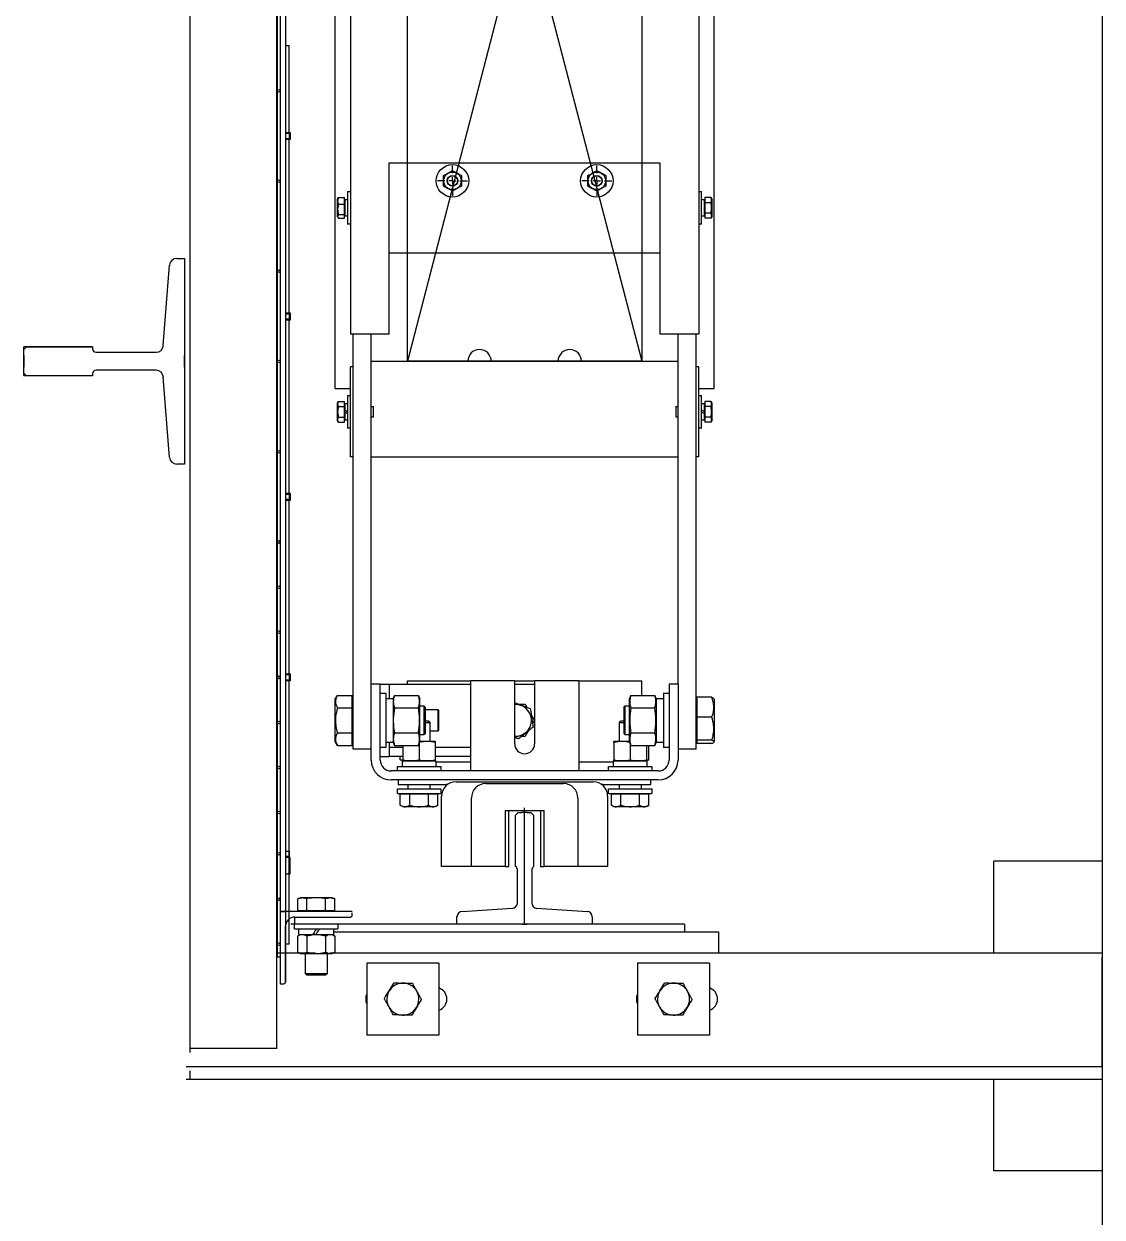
# Model space of a CAD drawing. Header units: inches. Extents: x 115261 to 122061, y 106823 to 110024.
# Drawn here: x 120863 to 121461, y 108050 to 108711 of the extents above; entities that cross this region are included whole.
import ezdxf

# ---------------------------------------------------------------- set-up
doc = ezdxf.new("R2010")
doc.units = ezdxf.units.IN
doc.header["$MEASUREMENT"] = 0
doc.layers.add('freecads.com', color=7, linetype='Continuous')

msp = doc.modelspace()

# ---------------------------------------------------------------- linework, layer by layer
at = {"layer": 'freecads.com'}
for p, q in [((121460.63, 110024.04), (121460.63, 108024.04)), ((120955.13, 109405.04), (120955.13, 108141.04)), ((121003.13, 109405.04), (121003.13, 108143.04)), ((121005.13, 109353.9), (121005.13, 108178.9)), ((121008.13, 109352.04), (121008.13, 108179.9)), ((121245.63, 108509.04), (121245.63, 109039.04)), ((121044.13, 109009.04), (121044.13, 108539.04)), ((121237.13, 109009.04), (121237.13, 108539.04)), ((121035.63, 108509.04), (121035.63, 108731.34)), ((121003.63, 108673.9), (121003.63, 108723.9)), ((121010.13, 108698.9), (121008.13, 108698.9)), ((121010.13, 108650.9), (121010.13, 108698.9)), ((121003.63, 108623.9), (121003.63, 108673.9)), ((121008.13, 108650.9), (121010.63, 108650.9)), ((121008.13, 108650.4), (121010.13, 108650.4)), ((121010.13, 108650.4), (121010.13, 108647.4)), ((121010.63, 108650.9), (121010.63, 108646.9)), ((121010.13, 108647.4), (121008.13, 108647.4)), ((121010.63, 108646.9), (121008.13, 108646.9)), ((121010.13, 108550.9), (121010.13, 108646.9)), ((121065.63, 108584.04), (121065.63, 108634.04)), ((121065.63, 108634.04), (121215.63, 108634.04)), ((121100.63, 108628.21), (121100.63, 108632.38)), ((121180.63, 108628.21), (121180.63, 108632.38)), ((121215.63, 108634.04), (121215.63, 108584.04)), ((121003.63, 108573.9), (121003.63, 108623.9)), ((121096.46, 108624.04), (121092.3, 108624.04)), ((121100.63, 108624.04), (121098.55, 108624.04)), ((121100.63, 108624.04), (121100.63, 108626.13)), ((121100.63, 108624.04), (121102.71, 108624.04)), ((121100.63, 108624.04), (121100.63, 108621.96)), ((121104.8, 108624.04), (121108.96, 108624.04)), ((121176.46, 108624.04), (121172.3, 108624.04)), ((121180.63, 108624.04), (121178.55, 108624.04)), ((121180.63, 108624.04), (121180.63, 108626.13)), ((121180.63, 108624.04), (121182.71, 108624.04)), ((121180.63, 108624.04), (121180.63, 108621.96)), ((121184.8, 108624.04), (121188.96, 108624.04)), ((121042.53, 108618.04), (121044.13, 108618.04)), ((121042.53, 108618.04), (121042.53, 108600.04)), ((121100.63, 108619.88), (121100.63, 108615.71)), ((121180.63, 108619.88), (121180.63, 108615.71)), ((121237.13, 108618.04), (121238.73, 108618.04)), ((121238.73, 108600.04), (121238.73, 108618.04)), ((121036.93, 108613.92), (121037.24, 108614.45)), ((121036.93, 108604.17), (121036.93, 108613.92)), ((121037.45, 108614.75), (121040.73, 108614.75)), ((121037.45, 108611.15), (121040.73, 108611.15)), ((121040.73, 108611.15), (121040.73, 108614.75)), ((121040.73, 108613.54), (121040.93, 108613.54)), ((121040.73, 108605.44), (121040.73, 108611.15)), ((121040.93, 108613.69), (121042.53, 108613.69)), ((121040.93, 108613.69), (121040.93, 108604.39)), ((121238.73, 108613.69), (121240.33, 108613.69)), ((121240.33, 108604.39), (121240.33, 108613.69)), ((121240.33, 108613.54), (121240.53, 108613.54)), ((121243.81, 108614.82), (121240.53, 108614.82)), ((121240.53, 108614.82), (121240.53, 108611.93)), ((121243.81, 108611.93), (121240.53, 108611.93)), ((121240.53, 108611.93), (121240.53, 108606.16)), ((121243.81, 108614.82), (121244.33, 108613.92)), ((121244.33, 108613.92), (121244.33, 108604.17)), ((121037.24, 108603.64), (121036.93, 108604.17)), ((121037.45, 108605.44), (121040.73, 108605.44)), ((121037.45, 108603.34), (121040.73, 108603.34)), ((121040.73, 108603.34), (121040.73, 108605.44)), ((121040.93, 108604.54), (121040.73, 108604.54)), ((121042.53, 108604.39), (121040.93, 108604.39)), ((121240.33, 108604.39), (121238.73, 108604.39)), ((121240.53, 108604.54), (121240.33, 108604.54)), ((121243.81, 108606.16), (121240.53, 108606.16)), ((121240.53, 108606.16), (121240.53, 108603.27)), ((121243.81, 108603.27), (121240.53, 108603.27)), ((121244.33, 108604.17), (121243.81, 108603.27)), ((121044.13, 108600.04), (121042.53, 108600.04)), ((121238.73, 108600.04), (121237.13, 108600.04)), ((121065.63, 108539.04), (121065.63, 108584.04)), ((121215.63, 108584.04), (121065.63, 108584.04)), ((121215.63, 108584.04), (121215.63, 108539.04)), ((120940.41, 108532.74), (120943.85, 108577.35)), ((120943.87, 108577.54), (120943.87, 108577.54)), ((120947.84, 108581.04), (120952.13, 108581.04)), ((120952.13, 108581.04), (120952.13, 108467.04)), ((120952.13, 108581.04), (120952.13, 108527.23)), ((121003.63, 108523.9), (121003.63, 108573.9)), ((121008.13, 108550.9), (121010.63, 108550.9)), ((121008.13, 108550.4), (121010.13, 108550.4)), ((121010.13, 108550.4), (121010.13, 108547.4)), ((121010.63, 108550.9), (121010.63, 108546.9)), ((121010.13, 108547.4), (121008.13, 108547.4)), ((121010.63, 108546.9), (121008.13, 108546.9)), ((121010.13, 108450.9), (121010.13, 108546.9)), ((121046.13, 108539.04), (121044.13, 108539.04)), ((121045.63, 108309.04), (121045.63, 108539.04)), ((121065.63, 108539.04), (121046.13, 108539.04)), ((121055.63, 108345.04), (121055.63, 108539.04)), ((121235.13, 108539.04), (121215.63, 108539.04)), ((121225.63, 108345.04), (121225.63, 108539.04)), ((121237.13, 108539.04), (121235.13, 108539.04)), ((121235.63, 108309.04), (121235.63, 108539.04)), ((120863.13, 108530.54), (120864.63, 108532.04)), ((120901.13, 108531.98), (120863.13, 108531.98)), ((120901.13, 108531.98), (120863.13, 108531.98)), ((120863.13, 108516.1), (120863.13, 108531.98)), ((120863.13, 108527.23), (120863.13, 108530.54)), ((120864.63, 108532.04), (120901.13, 108532.04)), ((120901.13, 108532.04), (120901.13, 108531.04)), ((120903.13, 108529.04), (120936.43, 108529.04)), ((120863.13, 108527.23), (120863.13, 108520.86)), ((120952.13, 108520.86), (120952.13, 108527.23)), ((121003.63, 108473.9), (121003.63, 108523.9)), ((121055.63, 108524.04), (121225.63, 108524.04)), ((120863.13, 108517.54), (120863.13, 108520.86)), ((120864.63, 108516.04), (120863.13, 108517.54)), ((120863.13, 108516.1), (120901.13, 108516.1)), ((120863.13, 108516.1), (120901.13, 108516.1)), ((120901.13, 108516.04), (120864.63, 108516.04)), ((120901.13, 108517.04), (120901.13, 108516.04)), ((120936.43, 108519.04), (120903.13, 108519.04)), ((120952.13, 108520.86), (120952.13, 108467.04)), ((121044.13, 108471.04), (121044.13, 108521.04)), ((121045.63, 108521.04), (121044.13, 108521.04)), ((121237.13, 108521.04), (121235.63, 108521.04)), ((121237.13, 108471.04), (121237.13, 108521.04)), ((120943.85, 108470.74), (120940.41, 108515.35)), ((121035.63, 108509.04), (121044.13, 108509.04)), ((121042.53, 108505.04), (121044.13, 108505.04)), ((121042.53, 108505.04), (121042.53, 108487.04)), ((121237.13, 108509.04), (121245.63, 108509.04)), ((121237.13, 108505.04), (121238.73, 108505.04)), ((121238.73, 108487.04), (121238.73, 108505.04)), ((121036.93, 108500.92), (121037.45, 108501.82)), ((121036.93, 108491.17), (121036.93, 108500.92)), ((121037.45, 108501.82), (121040.73, 108501.82)), ((121037.45, 108498.93), (121040.73, 108498.93)), ((121040.73, 108498.93), (121040.73, 108501.82)), ((121040.73, 108500.54), (121040.93, 108500.54)), ((121040.73, 108493.16), (121040.73, 108498.93)), ((121040.93, 108500.69), (121042.53, 108500.69)), ((121040.93, 108500.69), (121040.93, 108496.97)), ((121040.93, 108496.04), (121040.93, 108496.97)), ((121041.46, 108496.66), (121040.93, 108496.97)), ((121040.93, 108496.04), (121041.47, 108495.74)), ((121040.93, 108496.04), (121040.93, 108491.39)), ((121041.99, 108496.35), (121041.46, 108496.66)), ((121042.53, 108496.04), (121041.99, 108496.35)), ((121055.63, 108499.04), (121056.68, 108499.04)), ((121056.68, 108499.04), (121056.93, 108498.79)), ((121056.68, 108499.04), (121056.68, 108493.04)), ((121056.93, 108493.29), (121056.93, 108498.79)), ((121224.33, 108498.79), (121224.58, 108499.04)), ((121224.33, 108498.79), (121224.33, 108493.29)), ((121224.58, 108499.04), (121225.63, 108499.04)), ((121224.58, 108493.04), (121224.58, 108499.04)), ((121238.73, 108500.69), (121240.33, 108500.69)), ((121239.26, 108496.66), (121238.73, 108496.97)), ((121238.73, 108496.04), (121239.27, 108495.74)), ((121239.79, 108496.35), (121239.26, 108496.66)), ((121240.33, 108496.04), (121239.79, 108496.35)), ((121240.33, 108496.04), (121240.33, 108500.69)), ((121240.33, 108500.54), (121240.53, 108500.54)), ((121240.33, 108496.04), (121240.33, 108495.12)), ((121243.81, 108501.82), (121240.53, 108501.82)), ((121240.53, 108501.82), (121240.53, 108498.93)), ((121243.81, 108498.93), (121240.53, 108498.93)), ((121240.53, 108498.93), (121240.53, 108493.16)), ((121243.81, 108501.82), (121244.33, 108500.92)), ((121244.33, 108500.92), (121244.33, 108491.17)), ((121037.45, 108490.27), (121036.93, 108491.17)), ((121037.45, 108493.16), (121040.73, 108493.16)), ((121037.45, 108490.27), (121040.73, 108490.27)), ((121040.73, 108490.27), (121040.73, 108493.16)), ((121040.93, 108491.54), (121040.73, 108491.54)), ((121042.53, 108491.39), (121040.93, 108491.39)), ((121041.47, 108495.74), (121042, 108495.43)), ((121042, 108495.43), (121042.53, 108495.12)), ((121056.68, 108493.04), (121055.63, 108493.04)), ((121056.93, 108493.29), (121056.68, 108493.04)), ((121224.58, 108493.04), (121224.33, 108493.29)), ((121225.63, 108493.04), (121224.58, 108493.04)), ((121240.33, 108491.39), (121238.73, 108491.39)), ((121239.27, 108495.74), (121239.8, 108495.43)), ((121239.8, 108495.43), (121240.33, 108495.12)), ((121240.33, 108491.39), (121240.33, 108495.12)), ((121240.53, 108491.54), (121240.33, 108491.54)), ((121243.81, 108493.16), (121240.53, 108493.16)), ((121240.53, 108493.16), (121240.53, 108490.27)), ((121243.81, 108490.27), (121240.53, 108490.27)), ((121244.33, 108491.17), (121243.81, 108490.27)), ((121044.13, 108487.04), (121042.53, 108487.04)), ((121238.73, 108487.04), (121237.13, 108487.04)), ((120943.87, 108470.54), (120943.87, 108470.54)), ((121003.63, 108423.9), (121003.63, 108473.9)), ((121045.63, 108471.04), (121044.13, 108471.04)), ((121055.63, 108471.04), (121225.63, 108471.04)), ((121237.13, 108471.04), (121235.63, 108471.04)), ((120952.13, 108467.04), (120947.84, 108467.04)), ((121008.13, 108450.9), (121010.63, 108450.9)), ((121008.13, 108450.4), (121010.13, 108450.4)), ((121010.13, 108450.4), (121010.13, 108447.4)), ((121010.63, 108450.9), (121010.63, 108446.9)), ((121010.13, 108447.4), (121008.13, 108447.4)), ((121010.63, 108446.9), (121008.13, 108446.9)), ((121010.13, 108350.9), (121010.13, 108446.9)), ((121003.63, 108373.9), (121003.63, 108423.9)), ((121003.63, 108348.9), (121003.63, 108398.9)), ((121003.63, 108323.9), (121003.63, 108373.9)), ((121008.13, 108350.9), (121010.63, 108350.9)), ((121008.13, 108350.4), (121010.13, 108350.4)), ((121010.13, 108350.4), (121010.13, 108347.4)), ((121010.63, 108350.9), (121010.63, 108346.9)), ((121003.63, 108298.9), (121003.63, 108348.9)), ((121010.13, 108347.4), (121008.13, 108347.4)), ((121010.63, 108346.9), (121008.13, 108346.9)), ((121010.13, 108239.9), (121010.13, 108346.9)), ((121055.63, 108303.04), (121055.63, 108345.04)), ((121060.63, 108345.04), (121055.63, 108345.04)), ((121060.63, 108345.04), (121065.63, 108345.04)), ((121060.63, 108303.04), (121060.63, 108345.04)), ((121065.63, 108345.04), (121065.63, 108337.24)), ((121065.63, 108345.04), (121071.63, 108345.04)), ((121071.63, 108345.04), (121110.63, 108345.04)), ((121075.63, 108345.04), (121075.63, 108347.04)), ((121075.63, 108347.04), (121110.63, 108347.04)), ((121135.13, 108347.04), (121110.63, 108347.04)), ((121110.63, 108347.04), (121110.63, 108303.04)), ((121135.13, 108347.04), (121146.13, 108347.04)), ((121135.13, 108312.04), (121135.13, 108347.04)), ((121135.13, 108345.04), (121146.13, 108345.04)), ((121146.13, 108347.04), (121146.13, 108312.04)), ((121170.63, 108347.04), (121146.13, 108347.04)), ((121170.63, 108347.04), (121205.63, 108347.04)), ((121170.63, 108347.04), (121170.63, 108303.04)), ((121205.63, 108338.9), (121205.63, 108347.04)), ((121220.63, 108345.04), (121220.63, 108303.04)), ((121225.63, 108345.04), (121220.63, 108345.04)), ((121225.63, 108345.04), (121225.63, 108303.04)), ((121035.63, 108336.74), (121036.88, 108338.9)), ((121036.88, 108338.9), (121045.13, 108338.9)), ((121045.13, 108331.97), (121045.13, 108338.9)), ((121060.63, 108340.04), (121063.63, 108340.04)), ((121063.63, 108340.04), (121063.63, 108310.04)), ((121063.63, 108337.24), (121067.73, 108337.24)), ((121067.73, 108336.74), (121068.52, 108338.9)), ((121067.73, 108337.24), (121067.73, 108312.84)), ((121068.52, 108338.9), (121081.74, 108338.9)), ((121081.74, 108338.9), (121082.53, 108336.74)), ((121198.73, 108336.74), (121199.52, 108338.9)), ((121199.52, 108338.9), (121212.74, 108338.9)), ((121212.74, 108338.9), (121213.53, 108336.74)), ((121213.53, 108337.24), (121217.63, 108337.24)), ((121213.53, 108337.24), (121213.53, 108312.84)), ((121217.63, 108340.04), (121220.63, 108340.04)), ((121217.63, 108340.04), (121217.63, 108310.04)), ((121244.38, 108337.84), (121236.13, 108337.84)), ((121236.13, 108337.84), (121236.13, 108326.85)), ((121245.38, 108337.18), (121245.63, 108336.74)), ((121035.63, 108313.35), (121035.63, 108336.74)), ((121036.88, 108331.97), (121045.13, 108331.97)), ((121045.13, 108335.84), (121045.63, 108335.84)), ((121045.13, 108318.12), (121045.13, 108331.97)), ((121067.73, 108337.04), (121067.84, 108337.04)), ((121068.52, 108331.97), (121081.74, 108331.97)), ((121082.53, 108313.35), (121082.53, 108336.74)), ((121082.53, 108333.04), (121084.83, 108333.04)), ((121084.83, 108333.04), (121085.63, 108332.24)), ((121084.83, 108333.04), (121084.83, 108317.04)), ((121085.63, 108317.84), (121085.63, 108332.24)), ((121085.63, 108331.04), (121092.53, 108331.04)), ((121092.53, 108331.04), (121093.13, 108330.44)), ((121092.53, 108331.04), (121092.53, 108319.04)), ((121195.63, 108332.24), (121196.43, 108333.04)), ((121195.63, 108332.24), (121195.63, 108317.84)), ((121196.43, 108333.04), (121198.73, 108333.04)), ((121196.43, 108317.04), (121196.43, 108333.04)), ((121198.73, 108313.35), (121198.73, 108336.74)), ((121199.52, 108331.97), (121212.74, 108331.97)), ((121235.63, 108335.84), (121236.13, 108335.84)), ((121245.63, 108336.74), (121245.63, 108313.35)), ((121003.63, 108273.9), (121003.63, 108323.9)), ((121087.53, 108324.54), (121085.63, 108324.54)), ((121085.63, 108323.94), (121088.13, 108323.94)), ((121087.53, 108324.54), (121088.13, 108323.94)), ((121088.13, 108323.94), (121088.13, 108313.44)), ((121093.13, 108319.64), (121093.13, 108330.44)), ((121193.13, 108323.94), (121193.73, 108324.54)), ((121193.13, 108313.44), (121193.13, 108323.94)), ((121193.13, 108323.94), (121195.63, 108323.94)), ((121195.63, 108324.54), (121193.73, 108324.54)), ((121244.38, 108326.85), (121236.13, 108326.85)), ((121236.13, 108326.85), (121236.13, 108314.05)), ((121036.88, 108318.12), (121045.13, 108318.12)), ((121045.13, 108311.19), (121045.13, 108318.12)), ((121068.52, 108318.12), (121081.74, 108318.12)), ((121085.63, 108317.84), (121084.83, 108317.04)), ((121092.53, 108319.04), (121088.13, 108319.04)), ((121093.13, 108319.64), (121092.53, 108319.04)), ((121196.43, 108317.04), (121195.63, 108317.84)), ((121199.52, 108318.12), (121212.74, 108318.12)), ((121036.88, 108311.19), (121035.63, 108313.35)), ((121036.88, 108311.19), (121045.13, 108311.19)), ((121045.63, 108314.24), (121045.13, 108314.24)), ((121067.73, 108312.84), (121063.63, 108312.84)), ((121065.63, 108312.84), (121065.63, 108305.04)), ((121068.52, 108311.19), (121067.73, 108313.35)), ((121067.84, 108313.04), (121067.73, 108313.04)), ((121068.52, 108311.19), (121081.74, 108311.19)), ((121073.13, 108311.19), (121073.13, 108303.23)), ((121082.53, 108313.35), (121081.74, 108311.19)), ((121082.13, 108312.25), (121082.13, 108303.23)), ((121084.83, 108317.04), (121082.53, 108317.04)), ((121082.53, 108313.44), (121090.9, 108313.44)), ((121090.9, 108313.44), (121091.13, 108313.36)), ((121091.13, 108312.86), (121091.13, 108303.23)), ((121135.13, 108316.29), (121135.21, 108316.28)), ((121135.21, 108316.28), (121136.98, 108316.38)), ((121190.13, 108313.36), (121190.36, 108313.44)), ((121190.13, 108312.86), (121190.13, 108303.23)), ((121190.36, 108313.44), (121198.73, 108313.44)), ((121198.73, 108317.04), (121196.43, 108317.04)), ((121199.52, 108311.19), (121198.73, 108313.35)), ((121199.13, 108312.25), (121199.13, 108303.23)), ((121199.52, 108311.19), (121212.74, 108311.19)), ((121208.13, 108311.19), (121208.13, 108303.23)), ((121209.52, 108303.23), (121209.52, 108311.19)), ((121213.53, 108313.35), (121212.74, 108311.19)), ((121217.63, 108312.84), (121213.53, 108312.84)), ((121236.13, 108314.24), (121235.63, 108314.24)), ((121244.38, 108314.05), (121236.13, 108314.05)), ((121236.13, 108314.05), (121236.13, 108312.25)), ((121244.38, 108312.25), (121236.13, 108312.25)), ((121245.63, 108313.35), (121245.38, 108312.91)), ((121055.63, 108309.04), (121045.63, 108309.04)), ((121063.63, 108310.04), (121060.63, 108310.04)), ((121060.63, 108305.04), (121065.63, 108305.04)), ((121073.13, 108310.04), (121065.63, 108310.04)), ((121073.13, 108305.04), (121065.63, 108305.04)), ((121071.74, 108303.23), (121071.74, 108305.04)), ((121110.63, 108310.04), (121091.13, 108310.04)), ((121110.63, 108305.04), (121091.13, 108305.04)), ((121135.63, 108310.04), (121135.51, 108310.04)), ((121135.63, 108310.04), (121135.63, 108309.75)), ((121220.63, 108310.04), (121217.63, 108310.04)), ((121235.63, 108309.04), (121225.63, 108309.04)), ((121003.63, 108250.9), (121003.63, 108298.9)), ((121070.13, 108297.04), (121070.13, 108299.54)), ((121070.13, 108299.54), (121094.13, 108299.54)), ((121073.13, 108302.73), (121071.74, 108303.23)), ((121072.93, 108299.54), (121072.93, 108302.64)), ((121072.93, 108302.64), (121091.33, 108302.64)), ((121073.36, 108302.64), (121073.13, 108302.73)), ((121091.13, 108302.73), (121090.9, 108302.64)), ((121091.33, 108302.64), (121091.33, 108299.54)), ((121091.33, 108302.04), (121110.63, 108302.04)), ((121094.13, 108299.54), (121094.13, 108297.04)), ((121110.63, 108303.04), (121110.63, 108297.04)), ((121170.63, 108303.04), (121170.63, 108297.04)), ((121170.63, 108302.04), (121189.93, 108302.04)), ((121187.13, 108297.04), (121187.13, 108299.54)), ((121187.13, 108299.54), (121211.13, 108299.54)), ((121189.93, 108299.54), (121189.93, 108302.64)), ((121189.93, 108302.64), (121208.33, 108302.64)), ((121190.36, 108302.64), (121190.13, 108302.73)), ((121208.13, 108302.73), (121207.9, 108302.64)), ((121209.52, 108303.23), (121208.13, 108302.73)), ((121208.33, 108302.64), (121208.33, 108299.54)), ((121211.13, 108299.54), (121211.13, 108297.04)), ((121214.63, 108297.04), (121066.63, 108297.04)), ((121214.63, 108292.04), (121066.63, 108292.04)), ((121070.63, 108292.04), (121070.63, 108289.54)), ((121210.63, 108292.04), (121070.63, 108292.04)), ((121102.63, 108291.04), (121178.63, 108291.04)), ((121170.63, 108297.04), (121110.63, 108297.04)), ((121070.13, 108284.54), (121070.13, 108287.04)), ((121070.13, 108287.04), (121094.13, 108287.04)), ((121070.13, 108284.54), (121094.13, 108284.54)), ((121070.63, 108289.54), (121097.13, 108289.54)), ((121074.03, 108284.17), (121074.03, 108284.54)), ((121076.13, 108287.04), (121076.13, 108289.54)), ((121088.13, 108289.54), (121088.13, 108287.04)), ((121090.23, 108284.54), (121090.23, 108284.17)), ((121094.13, 108287.04), (121094.13, 108284.54)), ((121119.13, 108290.04), (121162.13, 108290.04)), ((121184.13, 108289.54), (121210.63, 108289.54)), ((121187.13, 108284.54), (121187.13, 108287.04)), ((121187.13, 108287.04), (121211.13, 108287.04)), ((121187.13, 108284.54), (121211.13, 108284.54)), ((121191.03, 108284.17), (121191.03, 108284.54)), ((121193.13, 108287.04), (121193.13, 108289.54)), ((121205.13, 108289.54), (121205.13, 108287.04)), ((121207.23, 108284.54), (121207.23, 108284.17)), ((121211.13, 108287.04), (121211.13, 108284.54)), ((121071.74, 108277.98), (121071.74, 108284.17)), ((121076.93, 108284.17), (121071.74, 108284.17)), ((121073.36, 108277.04), (121071.74, 108277.98)), ((121076.93, 108277.98), (121076.93, 108284.17)), ((121087.33, 108284.17), (121076.93, 108284.17)), ((121087.33, 108277.98), (121087.33, 108284.17)), ((121092.52, 108284.17), (121087.33, 108284.17)), ((121092.52, 108277.98), (121090.9, 108277.04)), ((121092.52, 108277.98), (121092.52, 108284.17)), ((121094.63, 108244.04), (121094.63, 108283.04)), ((121111.13, 108244.04), (121111.13, 108282.04)), ((121170.13, 108282.04), (121170.13, 108244.04)), ((121186.63, 108283.04), (121186.63, 108244.04)), ((121188.74, 108277.98), (121188.74, 108284.17)), ((121193.93, 108284.17), (121188.74, 108284.17)), ((121190.36, 108277.04), (121188.74, 108277.98)), ((121193.93, 108277.98), (121193.93, 108284.17)), ((121204.33, 108284.17), (121193.93, 108284.17)), ((121204.33, 108277.98), (121204.33, 108284.17)), ((121209.52, 108284.17), (121204.33, 108284.17)), ((121209.52, 108277.98), (121207.9, 108277.04)), ((121209.52, 108277.98), (121209.52, 108284.17)), ((121003.63, 108226.04), (121003.63, 108274.04)), ((121090.9, 108277.04), (121073.36, 108277.04)), ((121129.88, 108275.04), (121151.38, 108275.04)), ((121129.88, 108275.04), (121129.88, 108244.04)), ((121131.88, 108244.04), (121131.88, 108275.04)), ((121135.63, 108272.54), (121137.13, 108274.04)), ((121135.63, 108244.04), (121135.63, 108272.54)), ((121137.13, 108274.04), (121139.16, 108274.04)), ((121142.11, 108274.04), (121139.16, 108274.04)), ((121142.11, 108274.04), (121144.13, 108274.04)), ((121144.13, 108274.04), (121145.63, 108272.54)), ((121145.63, 108272.54), (121145.63, 108244.04)), ((121149.38, 108275.04), (121149.38, 108244.04)), ((121151.38, 108244.04), (121151.38, 108275.04)), ((121207.9, 108277.04), (121190.36, 108277.04)), ((121008.13, 108252.54), (121010.13, 108252.54)), ((121010.13, 108252.54), (121010.13, 108249.54)), ((121003.63, 108201.04), (121003.63, 108251.04)), ((121010.13, 108249.54), (121008.13, 108249.54)), ((121010.63, 108249.04), (121008.13, 108249.04)), ((121010.13, 108201.04), (121010.13, 108249.04)), ((121010.63, 108240.04), (121010.63, 108249.04)), ((121400.65, 108196.19), (121400.65, 108246.95)), ((121460.65, 108246.95), (121400.65, 108246.95)), ((121460.64, 108246.95), (121460.64, 108075.45)), ((121008.13, 108240.04), (121010.63, 108240.04)), ((121111.13, 108244.04), (121094.63, 108244.04)), ((121129.88, 108244.04), (121111.13, 108244.04)), ((121129.88, 108244.04), (121131.88, 108244.04)), ((121136.63, 108223.87), (121136.63, 108242.31)), ((121144.63, 108242.31), (121144.63, 108223.87)), ((121149.38, 108244.04), (121151.38, 108244.04)), ((121170.13, 108244.04), (121151.38, 108244.04)), ((121186.63, 108244.04), (121170.13, 108244.04)), ((121003.63, 108194.04), (121003.63, 108226.04)), ((121014.89, 108226.23), (121016.27, 108226.72)), ((121014.89, 108219.64), (121014.89, 108226.23)), ((121017.45, 108226.72), (121016.27, 108226.72)), ((121025.13, 108226.72), (121017.45, 108226.72)), ((121020.01, 108219.64), (121020.01, 108226.23)), ((121032.81, 108226.72), (121025.13, 108226.72)), ((121030.25, 108219.64), (121030.25, 108226.23)), ((121034, 108226.72), (121032.81, 108226.72)), ((121034, 108226.72), (121035.37, 108226.23)), ((121035.37, 108219.64), (121035.37, 108226.23)), ((121005.13, 108219.04), (121008.13, 108219.04)), ((121005.13, 108219.04), (121005.13, 108179.04)), ((121045.12, 108219.04), (121005.13, 108219.04)), ((121014.89, 108219.64), (121016.98, 108219.64)), ((121016.82, 108219.04), (121016.22, 108219.64)), ((121017.92, 108219.64), (121020.01, 108219.64)), ((121020.01, 108219.64), (121024.19, 108219.64)), ((121026.07, 108219.64), (121030.25, 108219.64)), ((121030.25, 108219.64), (121032.34, 108219.64)), ((121033.28, 108219.64), (121035.37, 108219.64)), ((121034.05, 108219.64), (121033.45, 108219.04)), ((121045.12, 108216.44), (121045.12, 108218.44)), ((121105.95, 108219.21), (121133.81, 108220.88)), ((121147.45, 108220.88), (121175.31, 108219.21)), ((121229.22, 108212.04), (121011.14, 108212.04)), ((121013.13, 108216.04), (121044.12, 108216.04)), ((121013.13, 108216.04), (121013.13, 108212.04)), ((121013.13, 108209.54), (121013.13, 108212.04)), ((121037.13, 108212.04), (121037.13, 108209.54)), ((121103.13, 108212.04), (121103.13, 108216.22)), ((121139.16, 108212.04), (121103.13, 108212.04)), ((121139.16, 108212.04), (121142.11, 108212.04)), ((121178.13, 108212.04), (121142.11, 108212.04)), ((121178.13, 108216.22), (121178.13, 108212.04)), ((121229.22, 108212.04), (121229.22, 108207.9)), ((121008.13, 108180.04), (121008.13, 108211.04)), ((121013.13, 108209.54), (121037.13, 108209.54)), ((121014.74, 108205.42), (121016.51, 108206.44)), ((121014.74, 108205.42), (121014.74, 108196.67)), ((121015.58, 108206.44), (121015.58, 108209.54)), ((121015.58, 108206.44), (121023.34, 108206.44)), ((121019.93, 108205.42), (121019.93, 108196.67)), ((121023.93, 108207.47), (121023.34, 108206.44)), ((121025.13, 108206.44), (121023.34, 108206.44)), ((121024.53, 108208.51), (121023.93, 108207.47)), ((121025.13, 108209.54), (121024.53, 108208.51)), ((121025.13, 108206.44), (121025.73, 108207.48)), ((121025.13, 108206.44), (121034.68, 108206.44)), ((121025.73, 108207.48), (121026.33, 108208.52)), ((121026.33, 108208.52), (121026.92, 108209.54)), ((121030.33, 108205.42), (121030.33, 108196.67)), ((121033.76, 108206.44), (121035.52, 108205.42)), ((121034.68, 108209.54), (121034.68, 108206.44)), ((121034.68, 108207.9), (121248.14, 108207.9)), ((121035.52, 108205.42), (121035.52, 108196.67)), ((121248.14, 108207.9), (121248.14, 108197.4)), ((121003.63, 108194.04), (121003.63, 108201.04)), ((121010.13, 108201.04), (121008.13, 108201.04)), ((121003.13, 108196.19), (121024.72, 108196.19)), ((121003.63, 108194.04), (121005.13, 108194.04)), ((121008.13, 108196.19), (121015.57, 108196.19)), ((121016.51, 108195.64), (121014.74, 108196.67)), ((121033.76, 108195.64), (121016.51, 108195.64)), ((121019.13, 108184.64), (121019.13, 108195.64)), ((121031.13, 108195.64), (121031.13, 108184.64)), ((121032.7, 108196.19), (121101.22, 108196.19)), ((121035.52, 108196.67), (121033.76, 108195.64)), ((121101.22, 108196.19), (121460.63, 108196.19)), ((121248.14, 108197.4), (121248.14, 108195.9)), ((121460.62, 108141.19), (121460.62, 108193.85)), ((121053.14, 108190.58), (121053.14, 108150.58)), ((121093.14, 108190.58), (121053.14, 108190.58)), ((121093.14, 108190.58), (121093.14, 108150.58)), ((121203.14, 108190.58), (121203.14, 108150.58)), ((121243.14, 108190.58), (121203.14, 108190.58)), ((121243.14, 108190.58), (121243.14, 108150.58)), ((121005.13, 108179.04), (121007.13, 108179.04)), ((121031.13, 108184.64), (121019.13, 108184.64)), ((121019.73, 108184.04), (121019.13, 108184.64)), ((121019.73, 108184.04), (121030.53, 108184.04)), ((121031.13, 108184.64), (121030.53, 108184.04)), ((121093.14, 108150.58), (121053.14, 108150.58)), ((121243.14, 108150.58), (121203.14, 108150.58)), ((121003.13, 108143.19), (120955.13, 108143.19)), ((121460.62, 108133.19), (121460.62, 108141.19)), ((120953.14, 108133.19), (121460.63, 108133.19)), ((120953.14, 108126.19), (121460.63, 108126.19)), ((120955.13, 108130.85), (120955.13, 108126.19)), ((121400.65, 108075.45), (121400.65, 108126.19)), ((121460.65, 108075.45), (121400.65, 108075.45))]:
    msp.add_line(p, q, dxfattribs=at)
at = {"layer": 'freecads.com', "ltscale": 100}
for p, q in [((121075.63, 109024.05), (121205.63, 108524.04)), ((121075.63, 108524.04), (121075.63, 109024.04)), ((121205.63, 109024.04), (121075.63, 108524.04)), ((121205.63, 109024.04), (121205.63, 108524.04)), ((121205.63, 108524.04), (121075.63, 108524.04)), ((121210.63, 108289.54), (121210.63, 108292.04))]:
    msp.add_line(p, q, dxfattribs=at)
at = {"layer": 'freecads.com', "ltscale": 10}
msp.add_line((121140.63, 108212.04), (121140.63, 108276.57), dxfattribs=at)
at = {"layer": 'freecads.com'}
for centre, radius in [((121004.38, 108673.9), 0.75), ((121100.63, 108624.04), 9), ((121100.63, 108624.04), 4.87), ((121180.63, 108624.04), 9), ((121180.63, 108624.04), 4.87), ((121004.38, 108623.9), 0.75), ((121100.63, 108624.04), 3), ((121100.63, 108624.04), 2.75), ((121180.63, 108624.04), 3), ((121180.63, 108624.04), 2.75), ((121004.38, 108573.9), 0.75), ((121004.38, 108523.9), 0.75), ((121004.38, 108473.9), 0.75), ((121004.38, 108423.9), 0.75), ((121004.38, 108398.9), 0.75), ((121004.38, 108373.9), 0.75), ((121004.38, 108348.9), 0.75), ((121004.38, 108323.9), 0.75), ((121004.38, 108298.9), 0.75), ((121004.38, 108274.04), 0.75), ((121004.38, 108251.04), 0.75), ((121004.38, 108226.04), 0.75), ((121004.38, 108201.04), 0.75)]:
    msp.add_circle(centre, radius, dxfattribs=at)
for centre, radius, start, end in [((120947.84, 108577.04), 4, 90, 175.60129), ((120903.13, 108531.04), 2, 180, 270), ((120936.43, 108533.04), 4, 270, 355.60129), ((121115.63, 108524.04), 6.5, 90, 180), ((121115.63, 108524.04), 6.5, 0, 90), ((121165.63, 108524.04), 6.5, 0, 180), ((120903.13, 108517.04), 2, 90, 180), ((120936.43, 108515.04), 4, 4.39871, 90), ((120947.84, 108471.04), 4, 184.39871, 270), ((121135.63, 108325.04), 8.77, 278.8516, 93.26749), ((121140.63, 108312.04), 5.5, 180, 0), ((121066.63, 108303.04), 11, 180, 270), ((121066.63, 108303.04), 6, 180, 270), ((121214.63, 108303.04), 6, 270, 0), ((121214.63, 108303.04), 11, 270, 0), ((121102.63, 108283.04), 8, 90, 180), ((121178.63, 108283.04), 8, 0, 90), ((121097.13, 108289.04), 0.5, 24.62303, 90), ((121119.13, 108282.04), 8, 90, 180), ((121162.13, 108282.04), 8, 0, 90), ((121184.13, 108289.04), 0.5, 90, 155.37697), ((121134.63, 108242.31), 2, 0, 60), ((121146.63, 108242.31), 2, 120, 180), ((121106.13, 108216.22), 3, 93.41659, 180), ((121133.63, 108223.87), 3, 273.41659, 0), ((121147.63, 108223.87), 3, 180, 266.58341), ((121175.13, 108216.22), 3, 0, 86.58341), ((121013.13, 108211.04), 5, 90, 180), ((121044.12, 108217.04), 1, 270, 0), ((121007.13, 108180.04), 1, 270, 0), ((121073.14, 108170.58), 8.87, 88.7346, 148.7346), ((121073.14, 108170.58), 8.86, 28.7346, 88.7346), ((121223.14, 108170.58), 8.87, 88.7346, 148.7346), ((121223.14, 108170.58), 8.86, 28.7346, 88.7346), ((121059.04, 108170.58), 6.5, 155.18837, 204.81163), ((121073.14, 108170.58), 8.86, 148.7346, 208.7346), ((121073.14, 108170.58), 8.86, 328.7346, 28.7346), ((121091.04, 108170.58), 6.5, 288.84911, 71.15089), ((121209.04, 108170.58), 6.5, 155.18837, 204.81163), ((121223.14, 108170.58), 8.86, 148.7346, 208.7346), ((121223.14, 108170.58), 8.86, 328.7346, 28.7346), ((121241.04, 108170.58), 6.5, 288.84911, 71.15089), ((121073.14, 108170.58), 8.86, 208.7346, 268.7346), ((121073.14, 108170.58), 8.87, 268.7346, 328.7346), ((121223.14, 108170.58), 8.86, 208.7346, 268.7346), ((121223.14, 108170.58), 8.87, 268.7346, 328.7346)]:
    msp.add_arc(centre, radius, start, end, dxfattribs=at)
for points, knots in [([(121095.63, 108626.93), (121096.45, 108627.4), (121098.12, 108628.37), (121099.78, 108629.33), (121100.63, 108629.82)], [0, 0, 0, 0, 0.491213, 1, 1, 1, 1]), ([(121100.63, 108629.82), (121101.45, 108629.35), (121103.12, 108628.38), (121104.78, 108627.42), (121105.63, 108626.93)], [0, 0, 0, 0, 0.491213, 1, 1, 1, 1]), ([(121175.63, 108626.93), (121176.45, 108627.4), (121178.12, 108628.37), (121179.78, 108629.33), (121180.63, 108629.82)], [0, 0, 0, 0, 0.491213, 1, 1, 1, 1]), ([(121180.63, 108629.82), (121181.45, 108629.35), (121183.12, 108628.38), (121184.78, 108627.42), (121185.63, 108626.93)], [0, 0, 0, 0, 0.4912123, 1, 1, 1, 1]), ([(121095.63, 108621.16), (121095.63, 108621.4), (121095.63, 108622.45), (121095.63, 108624.37), (121095.63, 108626.05), (121095.63, 108626.91), (121095.63, 108626.93)], [0, 0, 0, 0, 0.127135, 0.550964, 0.98684, 1, 1, 1, 1]), ([(121105.63, 108626.93), (121105.63, 108626.91), (121105.63, 108626.07), (121105.63, 108624.39), (121105.63, 108622.47), (121105.63, 108621.4), (121105.63, 108621.16)], [0, 0, 0, 0, 0.01316, 0.437338, 0.872865, 1, 1, 1, 1]), ([(121175.63, 108621.16), (121175.63, 108621.4), (121175.63, 108622.45), (121175.63, 108624.37), (121175.63, 108626.05), (121175.63, 108626.91), (121175.63, 108626.93)], [0, 0, 0, 0, 0.127135, 0.550964, 0.98684, 1, 1, 1, 1]), ([(121185.63, 108626.93), (121185.63, 108626.91), (121185.63, 108626.07), (121185.63, 108624.39), (121185.63, 108622.47), (121185.63, 108621.4), (121185.63, 108621.16)], [0, 0, 0, 0, 0.01316, 0.437338, 0.872865, 1, 1, 1, 1]), ([(121100.63, 108618.27), (121099.81, 108618.74), (121098.15, 108619.71), (121096.48, 108620.67), (121095.63, 108621.16)], [0, 0, 0, 0, 0.4912123, 1, 1, 1, 1]), ([(121105.63, 108621.16), (121104.81, 108620.69), (121103.15, 108619.72), (121101.48, 108618.76), (121100.63, 108618.27)], [0, 0, 0, 0, 0.491213, 1, 1, 1, 1]), ([(121180.63, 108618.27), (121179.81, 108618.74), (121178.15, 108619.71), (121176.48, 108620.67), (121175.63, 108621.16)], [0, 0, 0, 0, 0.491213, 1, 1, 1, 1]), ([(121185.63, 108621.16), (121184.81, 108620.69), (121183.15, 108619.72), (121181.48, 108618.76), (121180.63, 108618.27)], [0, 0, 0, 0, 0.491213, 1, 1, 1, 1]), ([(121037.45, 108611.15), (121037.28, 108610.46), (121036.88, 108608.83), (121037.06, 108606.86), (121037.38, 108605.68), (121037.45, 108605.44)], [0, 0, 0, 0, 0.365135, 0.869683, 1, 1, 1, 1]), ([(121037.45, 108614.75), (121037.22, 108614.11), (121036.78, 108612.9), (121037.24, 108611.71), (121037.45, 108611.15)], [0, 0, 0, 0, 0.534716, 1, 1, 1, 1]), ([(121243.81, 108611.93), (121244.04, 108612.45), (121244.48, 108613.41), (121244.02, 108614.37), (121243.81, 108614.82)], [0, 0, 0, 0, 0.534716, 1, 1, 1, 1]), ([(121243.81, 108606.16), (121243.98, 108606.85), (121244.39, 108608.5), (121244.2, 108610.49), (121243.88, 108611.69), (121243.81, 108611.93)], [0, 0, 0, 0, 0.365133, 0.869686, 1, 1, 1, 1]), ([(121037.45, 108605.44), (121037.22, 108605.06), (121036.78, 108604.36), (121037.24, 108603.66), (121037.45, 108603.34)], [0, 0, 0, 0, 0.534716, 1, 1, 1, 1]), ([(121243.81, 108603.27), (121244.04, 108603.79), (121244.48, 108604.75), (121244.02, 108605.71), (121243.81, 108606.16)], [0, 0, 0, 0, 0.534716, 1, 1, 1, 1]), ([(121037.45, 108498.93), (121037.38, 108498.69), (121037.06, 108497.49), (121036.88, 108495.5), (121037.28, 108493.85), (121037.45, 108493.16)], [0, 0, 0, 0, 0.1303144, 0.6348689, 1, 1, 1, 1]), ([(121037.45, 108501.82), (121037.22, 108501.3), (121036.78, 108500.34), (121037.24, 108499.38), (121037.45, 108498.93)], [0, 0, 0, 0, 0.534717, 1, 1, 1, 1]), ([(121243.81, 108498.93), (121244.04, 108499.45), (121244.48, 108500.41), (121244.02, 108501.37), (121243.81, 108501.82)], [0, 0, 0, 0, 0.534717, 1, 1, 1, 1]), ([(121243.81, 108493.16), (121243.88, 108493.4), (121244.2, 108494.6), (121244.39, 108496.59), (121243.98, 108498.24), (121243.81, 108498.93)], [0, 0, 0, 0, 0.130314, 0.634864, 1, 1, 1, 1]), ([(121037.45, 108493.16), (121037.22, 108492.64), (121036.78, 108491.68), (121037.24, 108490.72), (121037.45, 108490.27)], [0, 0, 0, 0, 0.534717, 1, 1, 1, 1]), ([(121243.81, 108490.27), (121244.04, 108490.79), (121244.48, 108491.75), (121244.02, 108492.71), (121243.81, 108493.16)], [0, 0, 0, 0, 0.534717, 1, 1, 1, 1]), ([(121036.88, 108338.9), (121036.57, 108338.3), (121035.94, 108337.08), (121035.71, 108335.28), (121036.05, 108333.56), (121036.6, 108332.51), (121036.88, 108331.97)], [0, 0, 0, 0, 0.264608, 0.534953, 0.765346, 1, 1, 1, 1]), ([(121068.52, 108338.9), (121068.33, 108338.34), (121067.97, 108337.21), (121067.78, 108335.48), (121067.95, 108333.72), (121068.33, 108332.56), (121068.52, 108331.97)], [0, 0, 0, 0, 0.245672, 0.491192, 0.74551, 1, 1, 1, 1]), ([(121081.74, 108331.97), (121081.93, 108332.54), (121082.29, 108333.66), (121082.48, 108335.4), (121082.31, 108337.15), (121081.93, 108338.32), (121081.74, 108338.9)], [0, 0, 0, 0, 0.245672, 0.491192, 0.74551, 1, 1, 1, 1]), ([(121199.52, 108338.9), (121199.33, 108338.34), (121198.97, 108337.21), (121198.78, 108335.48), (121198.95, 108333.72), (121199.33, 108332.56), (121199.52, 108331.97)], [0, 0, 0, 0, 0.245672, 0.491192, 0.74551, 1, 1, 1, 1]), ([(121212.74, 108331.97), (121212.93, 108332.54), (121213.29, 108333.66), (121213.48, 108335.4), (121213.31, 108337.15), (121212.93, 108338.32), (121212.74, 108338.9)], [0, 0, 0, 0, 0.245672, 0.491192, 0.74551, 1, 1, 1, 1]), ([(121244.38, 108326.85), (121244.69, 108327.8), (121245.32, 108329.73), (121245.55, 108332.59), (121245.21, 108335.32), (121244.66, 108337), (121244.38, 108337.84)], [0, 0, 0, 0, 0.264608, 0.534952, 0.765345, 1, 1, 1, 1]), ([(121244.38, 108337.84), (121244.72, 108337.69), (121245.21, 108337.46), (121245.29, 108337.22), (121245.31, 108337.15)], [0, 0, 0, 0, 0.682878, 1, 1, 1, 1]), ([(121036.88, 108331.97), (121036.47, 108330.31), (121035.78, 108327.5), (121035.78, 108323.4), (121036.24, 108320.45), (121036.72, 108318.7), (121036.88, 108318.12)], [0, 0, 0, 0, 0.364537, 0.613855, 0.869898, 1, 1, 1, 1]), ([(121068.52, 108331.97), (121068.51, 108331.91), (121068.14, 108329.91), (121067.67, 108325.87), (121067.98, 108321.27), (121068.42, 108318.7), (121068.52, 108318.12)], [0, 0, 0, 0, 0.01316, 0.437338, 0.872862, 1, 1, 1, 1]), ([(121081.74, 108318.12), (121081.84, 108318.7), (121082.28, 108321.22), (121082.6, 108325.82), (121082.13, 108329.86), (121081.76, 108331.91), (121081.74, 108331.97)], [0, 0, 0, 0, 0.127137, 0.550964, 0.98684, 1, 1, 1, 1]), ([(121135.13, 108334.89), (121135.61, 108334.7), (121136.95, 108334.19), (121139.09, 108333.35), (121141.5, 108332.42), (121142.98, 108331.85), (121143.72, 108331.56)], [0, 0, 0, 0, 0.16945, 0.474774, 0.734979, 1, 1, 1, 1]), ([(121137.31, 108334.04), (121138.44, 108334.04), (121139.62, 108334.04), (121140.78, 108334.04), (121140.83, 108334.04)], [0, 0, 0, 0, 0.96113, 1, 1, 1, 1]), ([(121143.72, 108331.56), (121143.92, 108330.33), (121144.24, 108328.25), (121144.71, 108325.21), (121145.05, 108323.02), (121145.26, 108321.73), (121145.32, 108321.3)], [0, 0, 0, 0, 0.3645358, 0.6138556, 0.869897, 1, 1, 1, 1]), ([(121199.52, 108331.97), (121199.51, 108331.91), (121199.14, 108329.91), (121198.67, 108325.87), (121198.98, 108321.27), (121199.42, 108318.7), (121199.52, 108318.12)], [0, 0, 0, 0, 0.01316, 0.437338, 0.872862, 1, 1, 1, 1]), ([(121212.74, 108318.12), (121212.84, 108318.7), (121213.28, 108321.22), (121213.6, 108325.82), (121213.13, 108329.86), (121212.76, 108331.91), (121212.74, 108331.97)], [0, 0, 0, 0, 0.127137, 0.550964, 0.98684, 1, 1, 1, 1]), ([(121244.38, 108314.05), (121244.54, 108314.59), (121245.01, 108316.18), (121245.48, 108318.9), (121245.49, 108322.69), (121244.79, 108325.31), (121244.38, 108326.85)], [0, 0, 0, 0, 0.1301032, 0.3797324, 0.6354619, 1, 1, 1, 1]), ([(121036.88, 108318.12), (121036.57, 108317.52), (121035.94, 108316.3), (121035.71, 108314.5), (121036.05, 108312.78), (121036.6, 108311.72), (121036.88, 108311.19)], [0, 0, 0, 0, 0.264608, 0.534953, 0.765345, 1, 1, 1, 1]), ([(121068.52, 108318.12), (121068.33, 108317.55), (121067.97, 108316.43), (121067.78, 108314.69), (121067.95, 108312.94), (121068.33, 108311.77), (121068.52, 108311.19)], [0, 0, 0, 0, 0.245672, 0.491192, 0.74551, 1, 1, 1, 1]), ([(121081.74, 108311.19), (121081.93, 108311.75), (121082.29, 108312.88), (121082.48, 108314.61), (121082.31, 108316.37), (121081.93, 108317.53), (121081.74, 108318.12)], [0, 0, 0, 0, 0.245672, 0.491192, 0.74551, 1, 1, 1, 1]), ([(121145.32, 108321.3), (121144.62, 108320.73), (121143.2, 108319.59), (121141.1, 108317.89), (121139.09, 108316.27), (121137.85, 108315.28), (121137.23, 108314.78)], [0, 0, 0, 0, 0.264606, 0.534948, 0.765342, 1, 1, 1, 1]), ([(121199.52, 108318.12), (121199.33, 108317.55), (121198.97, 108316.43), (121198.78, 108314.69), (121198.95, 108312.94), (121199.33, 108311.77), (121199.52, 108311.19)], [0, 0, 0, 0, 0.245672, 0.491192, 0.74551, 1, 1, 1, 1]), ([(121212.74, 108311.19), (121212.93, 108311.75), (121213.29, 108312.88), (121213.48, 108314.61), (121213.31, 108316.37), (121212.93, 108317.53), (121212.74, 108318.12)], [0, 0, 0, 0, 0.245672, 0.491192, 0.74551, 1, 1, 1, 1]), ([(121091.13, 108312.86), (121089.66, 108313.11), (121086.73, 108313.61), (121083.81, 108313.12), (121082.36, 108312.88)], [0, 0, 0, 0, 0.504078, 1, 1, 1, 1]), ([(121091.13, 108313.32), (121091.13, 108313.34), (121091.13, 108313.46), (121091.13, 108313.14), (121091.13, 108312.86), (121091.13, 108312.86)], [0, 0, 0, 0, 0.1014156, 0.9736646, 1, 1, 1, 1]), ([(121140.83, 108316.04), (121140.78, 108316.04), (121140.11, 108316.04), (121139.44, 108316.04), (121138.8, 108316.04)], [0, 0, 0, 0, 0.067549, 1, 1, 1, 1]), ([(121190.13, 108312.86), (121190.13, 108312.86), (121190.13, 108313.13), (121190.13, 108313.45), (121190.13, 108313.33), (121190.13, 108313.31)], [0, 0, 0, 0, 0.026335, 0.875144, 1, 1, 1, 1]), ([(121198.9, 108312.88), (121197.5, 108313.12), (121194.58, 108313.61), (121191.66, 108313.11), (121190.13, 108312.86)], [0, 0, 0, 0, 0.477862, 1, 1, 1, 1]), ([(121244.38, 108312.25), (121244.69, 108312.4), (121245.32, 108312.72), (121245.55, 108313.19), (121245.21, 108313.64), (121244.66, 108313.91), (121244.38, 108314.05)], [0, 0, 0, 0, 0.264607, 0.534953, 0.765346, 1, 1, 1, 1]), ([(121073.13, 108303.23), (121074.6, 108302.98), (121077.6, 108302.47), (121080.6, 108302.98), (121082.13, 108303.23)], [0, 0, 0, 0, 0.491213, 1, 1, 1, 1]), ([(121073.13, 108302.77), (121073.13, 108302.75), (121073.13, 108302.63), (121073.13, 108302.95), (121073.13, 108303.23), (121073.13, 108303.23)], [0, 0, 0, 0, 0.101415, 0.973664, 1, 1, 1, 1]), ([(121082.13, 108303.23), (121083.6, 108302.98), (121086.6, 108302.47), (121089.6, 108302.98), (121091.13, 108303.23)], [0, 0, 0, 0, 0.491213, 1, 1, 1, 1]), ([(121091.13, 108303.23), (121091.13, 108303.23), (121091.13, 108302.96), (121091.13, 108302.64), (121091.13, 108302.76), (121091.13, 108302.78)], [0, 0, 0, 0, 0.026336, 0.875144, 1, 1, 1, 1]), ([(121190.13, 108303.23), (121191.6, 108302.98), (121194.6, 108302.47), (121197.6, 108302.98), (121199.13, 108303.23)], [0, 0, 0, 0, 0.491213, 1, 1, 1, 1]), ([(121190.13, 108302.77), (121190.13, 108302.75), (121190.13, 108302.63), (121190.13, 108302.95), (121190.13, 108303.23), (121190.13, 108303.23)], [0, 0, 0, 0, 0.101415, 0.973664, 1, 1, 1, 1]), ([(121199.13, 108303.23), (121200.6, 108302.98), (121203.6, 108302.47), (121206.6, 108302.98), (121208.13, 108303.23)], [0, 0, 0, 0, 0.491212, 1, 1, 1, 1]), ([(121208.13, 108303.23), (121208.13, 108303.23), (121208.13, 108302.96), (121208.13, 108302.64), (121208.13, 108302.76), (121208.13, 108302.78)], [0, 0, 0, 0, 0.026336, 0.875144, 1, 1, 1, 1]), ([(121071.74, 108277.98), (121072.19, 108277.75), (121073.1, 108277.28), (121074.45, 108277.11), (121075.74, 108277.36), (121076.54, 108277.77), (121076.93, 108277.98)], [0, 0, 0, 0, 0.264606, 0.534949, 0.765344, 1, 1, 1, 1]), ([(121076.93, 108277.98), (121077.38, 108277.86), (121078.66, 108277.51), (121080.88, 108277.16), (121083.95, 108277.15), (121086.08, 108277.67), (121087.33, 108277.98)], [0, 0, 0, 0, 0.1301026, 0.379732, 0.6354624, 1, 1, 1, 1]), ([(121087.33, 108277.98), (121087.78, 108277.75), (121088.69, 108277.28), (121090.04, 108277.11), (121091.33, 108277.36), (121092.12, 108277.77), (121092.52, 108277.98)], [0, 0, 0, 0, 0.264606, 0.534949, 0.765344, 1, 1, 1, 1]), ([(121188.74, 108277.98), (121189.19, 108277.75), (121190.1, 108277.28), (121191.45, 108277.11), (121192.74, 108277.36), (121193.54, 108277.77), (121193.93, 108277.98)], [0, 0, 0, 0, 0.264606, 0.534949, 0.765344, 1, 1, 1, 1]), ([(121193.93, 108277.98), (121194.38, 108277.86), (121195.66, 108277.51), (121197.88, 108277.16), (121200.95, 108277.15), (121203.08, 108277.67), (121204.33, 108277.98)], [0, 0, 0, 0, 0.130102, 0.379732, 0.635462, 1, 1, 1, 1]), ([(121204.33, 108277.98), (121204.78, 108277.75), (121205.69, 108277.28), (121207.04, 108277.11), (121208.33, 108277.36), (121209.12, 108277.77), (121209.52, 108277.98)], [0, 0, 0, 0, 0.264606, 0.534949, 0.765344, 1, 1, 1, 1]), ([(121025.13, 108226.72), (121023.46, 108226.63), (121021.75, 108226.54), (121020.06, 108226.23), (121020.01, 108226.23)], [0, 0, 0, 0, 0.973003, 1, 1, 1, 1]), ([(121030.25, 108226.23), (121029.82, 108226.3), (121028.13, 108226.6), (121026.41, 108226.67), (121025.13, 108226.72)], [0, 0, 0, 0, 0.253065, 1, 1, 1, 1]), ([(121019.93, 108205.42), (121019.48, 108205.66), (121018.57, 108206.13), (121017.22, 108206.3), (121015.93, 108206.05), (121015.14, 108205.63), (121014.74, 108205.42)], [0, 0, 0, 0, 0.264606, 0.534948, 0.765344, 1, 1, 1, 1]), ([(121030.33, 108205.42), (121029.08, 108205.73), (121026.98, 108206.25), (121023.91, 108206.25), (121021.69, 108205.9), (121020.38, 108205.55), (121019.93, 108205.42)], [0, 0, 0, 0, 0.36382, 0.61305, 0.868999, 1, 1, 1, 1]), ([(121035.52, 108205.42), (121035.07, 108205.66), (121034.16, 108206.13), (121032.81, 108206.3), (121031.52, 108206.05), (121030.73, 108205.63), (121030.33, 108205.42)], [0, 0, 0, 0, 0.264605, 0.534947, 0.765344, 1, 1, 1, 1]), ([(121014.74, 108196.67), (121015.19, 108196.43), (121016.1, 108195.96), (121017.45, 108195.79), (121018.74, 108196.04), (121019.54, 108196.46), (121019.93, 108196.67)], [0, 0, 0, 0, 0.264606, 0.534947, 0.765344, 1, 1, 1, 1]), ([(121019.93, 108196.67), (121020.38, 108196.54), (121021.67, 108196.19), (121023.88, 108195.84), (121026.96, 108195.84), (121029.08, 108196.36), (121030.33, 108196.67)], [0, 0, 0, 0, 0.1310029, 0.3805409, 0.636178, 1, 1, 1, 1]), ([(121030.33, 108196.67), (121030.78, 108196.43), (121031.69, 108195.96), (121033.04, 108195.79), (121034.33, 108196.04), (121035.12, 108196.46), (121035.52, 108196.67)], [0, 0, 0, 0, 0.264607, 0.5349484, 0.7653441, 1, 1, 1, 1]), ([(121065.56, 108175.18), (121066.23, 108176.28), (121067.12, 108177.75), (121068, 108179.19), (121068.22, 108179.56)], [0, 0, 0, 0, 0.746939, 1, 1, 1, 1]), ([(121215.56, 108175.18), (121216.23, 108176.28), (121217.12, 108177.75), (121218, 108179.19), (121218.22, 108179.56)], [0, 0, 0, 0, 0.746939, 1, 1, 1, 1]), ([(121062.91, 108170.81), (121062.93, 108170.84), (121063.8, 108172.29), (121064.69, 108173.75), (121065.56, 108175.18)], [0, 0, 0, 0, 0.026992, 1, 1, 1, 1]), ([(121212.91, 108170.81), (121212.93, 108170.84), (121213.8, 108172.29), (121214.69, 108173.75), (121215.56, 108175.18)], [0, 0, 0, 0, 0.026992, 1, 1, 1, 1]), ([(121080.72, 108165.98), (121079.85, 108164.55), (121078.96, 108163.09), (121078.08, 108161.64), (121078.06, 108161.6)], [0, 0, 0, 0, 0.973001, 1, 1, 1, 1]), ([(121083.37, 108170.35), (121083.15, 108169.99), (121082.27, 108168.54), (121081.38, 108167.08), (121080.72, 108165.98)], [0, 0, 0, 0, 0.253066, 1, 1, 1, 1]), ([(121230.72, 108165.98), (121229.85, 108164.55), (121228.96, 108163.08), (121228.08, 108161.64), (121228.06, 108161.6)], [0, 0, 0, 0, 0.972998, 1, 1, 1, 1]), ([(121233.37, 108170.35), (121233.15, 108169.99), (121232.27, 108168.54), (121231.38, 108167.08), (121230.72, 108165.98)], [0, 0, 0, 0, 0.253069, 1, 1, 1, 1])]:
    msp.add_open_spline(points, degree=3, knots=knots, dxfattribs=at)
for points in [[(121037.3, 108614.42), (121037.45, 108614.75)], [(121140.83, 108334.04), (121141.84, 108332.29)], [(121144.27, 108328.09), (121146.02, 108325.04)], [(121146.02, 108325.04), (121145.01, 108323.29)], [(121142.59, 108319.09), (121140.83, 108316.04)], [(121137.23, 108314.78), (121135.13, 108315.59)], [(121071.74, 108303.23), (121073.13, 108302.96)], [(121208.1, 108302.96), (121209.52, 108303.23)], [(121017.45, 108226.72), (121014.89, 108226.23)], [(121020.01, 108226.23), (121017.45, 108226.72)], [(121032.81, 108226.72), (121030.25, 108226.23)], [(121035.37, 108226.23), (121032.81, 108226.72)], [(121016.98, 108219.64), (121017.92, 108219.64)], [(121024.19, 108219.64), (121026.07, 108219.64)], [(121032.34, 108219.64), (121033.28, 108219.64)], [(121068.22, 108179.56), (121073.33, 108179.44)], [(121073.33, 108179.44), (121078.45, 108179.33)], [(121078.45, 108179.33), (121080.91, 108174.84)], [(121218.22, 108179.56), (121223.33, 108179.44)], [(121223.33, 108179.44), (121228.45, 108179.33)], [(121228.45, 108179.33), (121230.91, 108174.84)], [(121080.91, 108174.84), (121083.37, 108170.35)], [(121230.91, 108174.84), (121233.37, 108170.35)], [(121065.37, 108166.32), (121062.91, 108170.81)], [(121067.83, 108161.83), (121065.37, 108166.32)], [(121215.37, 108166.32), (121212.91, 108170.81)], [(121217.83, 108161.83), (121215.37, 108166.32)], [(121072.94, 108161.72), (121067.83, 108161.83)], [(121078.06, 108161.6), (121072.94, 108161.72)], [(121222.94, 108161.72), (121217.83, 108161.83)], [(121228.06, 108161.6), (121222.94, 108161.72)]]:
    msp.add_open_spline(points, degree=1, dxfattribs=at)

doc.saveas('drawing.dxf')
